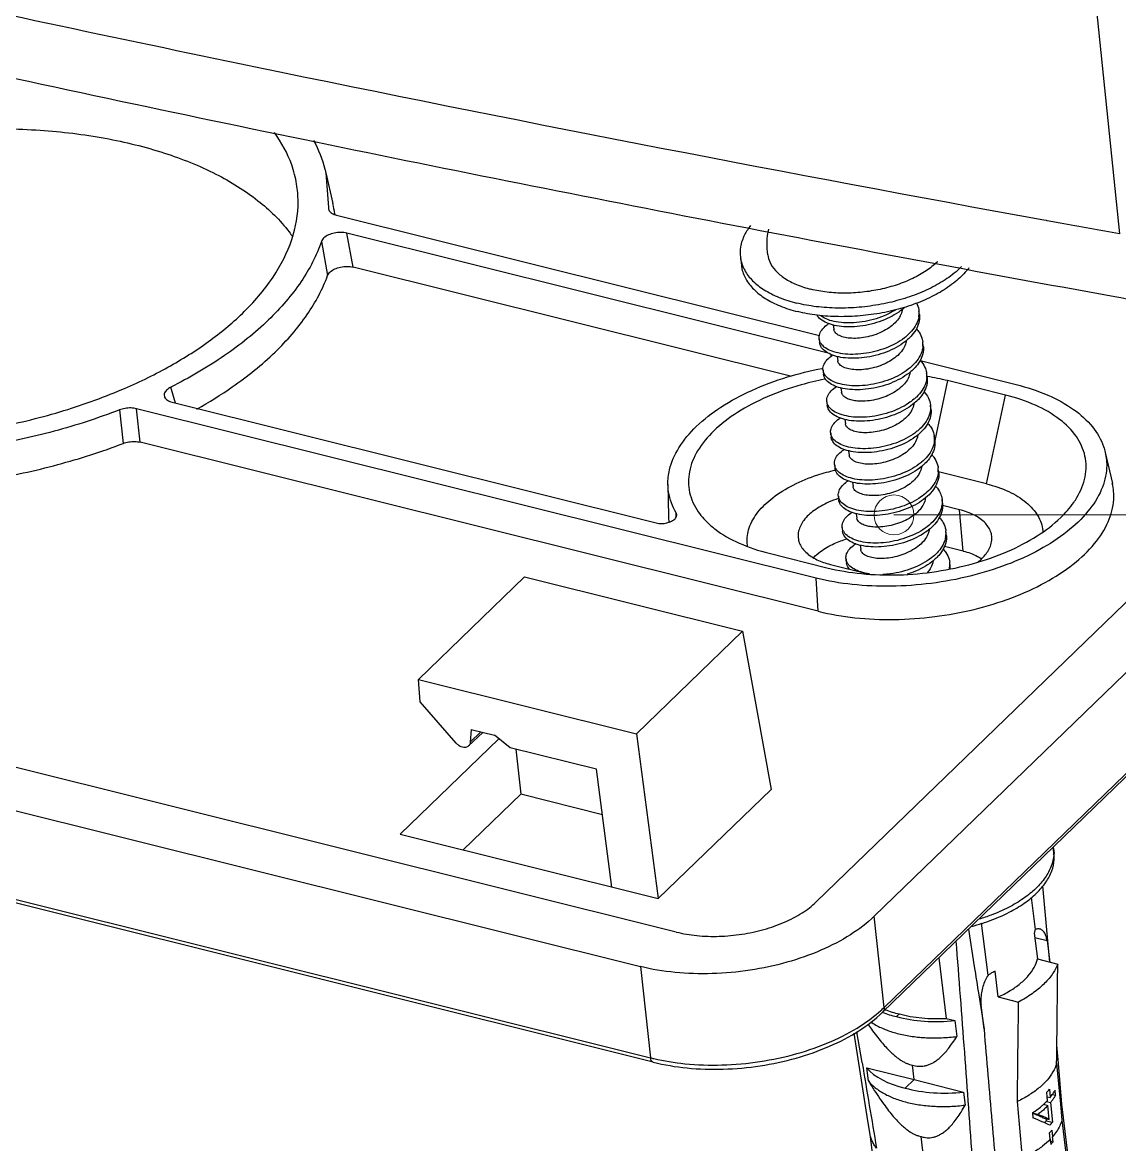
# Model space of a CAD drawing. Header units: millimetres. Extents: x 4625 to 5204, y 1432 to 1835.
# Drawn here: x 4898.33 to 4927.23, y 1457.33 to 1486.88 of the extents above; entities that cross this region are included whole.
import ezdxf

# ---------------------------------------------------------------- set-up
doc = ezdxf.new("R2010")
doc.units = ezdxf.units.MM
doc.styles.add('longtou', font='romand.shx', dxfattribs={"width": 0.8, "bigfont": 'fangsong.shx'})
doc.dimstyles.new('YanXiu', dxfattribs={"dimtxt": 2.5, "dimasz": 2.2, "dimexe": 1, "dimexo": 0, "dimgap": 0.66, "dimtad": 0, "dimzin": 1, "dimdsep": 46, "dimtxsty": 'longtou', "dimblk": 'CLOSEDBLANK', "dimcen": 0, "dimclrd": 3, "dimclre": 3, "dimclrt": 7, "dimazin": 0, "dimtfac": 1, "dimtofl": 0, "dimtmove": 0, "dimatfit": 3, "dimldrblk": 'CLOSEDBLANK', "dimfxl": 1, "dimlwd": 5, "dimlwe": 5, "dimarcsym": 0})

# ---------------------------------------------------------------- blocks, each defined once
blk = doc.blocks.new('*u21')
at = {"color": 7, "linetype": 'Continuous'}
for p, q in [((35.325, 48.568), (36.128, 40.743)), ((12.895, 42.534), (12.974, 41.512)), ((12.895, 42.534), (13.103, 41.628)), ((12.974, 41.512), (12.978, 41.467)), ((13.209, 41.292), (27.341, 37.769)), ((33.985, 41.13), (33.909, 41.144)), ((34.012, 41.126), (33.985, 41.13)), ((34.388, 41.057), (34.012, 41.126)), ((27.599, 37.255), (13.515, 40.766)), ((13.695, 39.768), (13.515, 40.766)), ((12.769, 40.523), (12.949, 39.528)), ((25.028, 40.064), (25.059, 39.813)), ((26.495, 36.577), (13.695, 39.768)), ((30.271, 38.381), (30.257, 38.496)), ((27.749, 38.08), (27.765, 37.95)), ((27.335, 37.672), (27.349, 37.557)), ((30.383, 37.461), (30.369, 37.576)), ((23.15, 20.313), (-45.425, 37.409)), ((27.687, 37.159), (27.683, 37.219)), ((27.861, 37.159), (27.877, 37.03)), ((27.421, 36.806), (27.434, 36.809)), ((30.293, 37.033), (33.104, 36.332)), ((27.447, 36.752), (27.461, 36.637)), ((30.496, 36.54), (30.482, 36.655)), ((31.096, 36.449), (30.719, 34.7)), ((32.789, 36.027), (31.096, 36.449)), ((-46.47, 36.398), (22.105, 19.302)), ((8.449, 35.955), (8.357, 36.256)), ((27.974, 36.234), (27.989, 36.11)), ((8.399, 35.817), (22.566, 32.285)), ((8.499, 35.792), (8.449, 35.955)), ((27.56, 35.832), (27.574, 35.717)), ((32.23, 33.428), (32.789, 36.027)), ((6.854, 35.591), (6.965, 34.611)), ((27.248, 30.668), (7.353, 35.628)), ((7.462, 34.647), (7.353, 35.628)), ((30.608, 35.62), (30.594, 35.735)), ((28.086, 35.317), (28.102, 35.189)), ((27.672, 34.911), (27.686, 34.796)), ((30.72, 34.7), (30.706, 34.815)), ((27.31, 29.699), (7.462, 34.647)), ((28.198, 34.399), (28.214, 34.269)), ((35.71, 34.345), (35.917, 33.439)), ((27.784, 33.991), (27.798, 33.876)), ((30.833, 33.779), (30.818, 33.894)), ((-45.934, 33.669), (22.396, 16.634)), ((22.479, 16.505), (-45.851, 33.54)), ((32.23, 33.428), (30.832, 33.777)), ((22.909, 33.411), (22.926, 32.482)), ((28.311, 33.476), (28.326, 33.349)), ((27.897, 33.071), (27.911, 32.956)), ((30.945, 32.859), (30.931, 32.974)), ((23.167, 32.52), (23.15, 32.58)), ((23.152, 32.473), (23.15, 32.58)), ((28.423, 32.554), (28.439, 32.428)), ((31.446, 32.67), (30.944, 32.795)), ((31.551, 31.462), (31.446, 32.67)), ((28.009, 32.15), (28.023, 32.035)), ((31.057, 31.939), (31.043, 32.054)), ((38.24, 31.825), (27.25, 21.195)), ((28.535, 31.637), (28.551, 31.508)), ((31.551, 31.462), (30.999, 31.599)), ((25.871, 31.395), (27.564, 30.973)), ((28.121, 31.23), (28.135, 31.115)), ((27.663, 31.07), (28.769, 30.795)), ((31.17, 31.018), (31.155, 31.133)), ((15.612, 27.707), (18.713, 30.706)), ((18.713, 30.706), (25.091, 29.116)), ((27.31, 29.699), (27.248, 30.668)), ((28.943, 20.773), (38.466, 29.984)), ((21.99, 26.117), (25.091, 29.116)), ((25.091, 29.116), (25.93, 24.488)), ((15.612, 27.707), (21.99, 26.117)), ((15.655, 27.046), (15.612, 27.707)), ((29.235, 18.104), (38.73, 27.289)), ((16.708, 25.84), (15.655, 27.046)), ((38.782, 27.243), (29.188, 17.963)), ((17.959, 25.97), (15.069, 23.175)), ((17.487, 26.156), (17.075, 25.757)), ((17.154, 26.239), (17.124, 25.87)), ((17.124, 25.87), (17.434, 26.169)), ((17.154, 26.239), (17.831, 26.07)), ((18.296, 25.704), (17.831, 26.07)), ((21.99, 26.117), (22.625, 21.291)), ((20.817, 25.076), (18.296, 25.704)), ((18.453, 25.665), (18.601, 24.343)), ((21.271, 21.629), (20.817, 25.076)), ((18.601, 24.343), (16.918, 22.714)), ((20.992, 23.747), (18.601, 24.343)), ((22.625, 21.291), (25.93, 24.488)), ((15.069, 23.175), (22.625, 21.291)), ((34.193, 22.756), (34.21, 22.614)), ((34.028, 20.054), (33.881, 21.665)), ((33.541, 21.323), (33.656, 20.384)), ((29.235, 18.104), (28.943, 20.773)), ((31.707, 20.399), (31.876, 19.305)), ((32.277, 19.05), (32.091, 20.571)), ((33.631, 20.277), (33.723, 19.524)), ((34.006, 20.052), (33.648, 20.142)), ((34.006, 20.052), (34.082, 19.435)), ((34.085, 19.434), (34.028, 20.054)), ((30.84, 19.56), (31.056, 17.787)), ((33.723, 19.524), (34.319, 19.376)), ((22.105, 19.302), (22.396, 16.634)), ((32.574, 18.412), (32.482, 19.165)), ((32.574, 18.412), (33.169, 18.264)), ((32.16, 17.471), (32.073, 18.182)), ((29.683, 17.916), (29.602, 17.838)), ((31.056, 17.787), (31.308, 17.723)), ((31.308, 17.723), (31.365, 17.257)), ((28.762, 14.789), (28.357, 17.349)), ((28.593, 16.49), (28.442, 17.394)), ((34.338, 16.468), (34.293, 17.002)), ((34.286, 16.464), (34.395, 15.276)), ((34.439, 15.28), (34.338, 16.468)), ((28.728, 16.338), (30.119, 15.999)), ((28.775, 15.956), (28.728, 16.338)), ((30.119, 15.999), (30.068, 16.417)), ((30.119, 15.999), (29.857, 15.746)), ((30.119, 15.999), (31.564, 15.631)), ((31.564, 15.631), (31.61, 15.249)), ((34.01, 15.492), (33.997, 15.625)), ((34.01, 15.492), (34.095, 15.47)), ((34.02, 15.384), (34.01, 15.492)), ((34.073, 15.711), (34.095, 15.47)), ((34.162, 15.559), (34.253, 15.536)), ((34.253, 15.536), (34.239, 15.681)), ((33.288, 13.691), (33.137, 15.352)), ((33.905, 15.271), (34.033, 15.239)), ((33.921, 15.286), (33.923, 15.266)), ((33.991, 15.355), (34.109, 15.326)), ((34.072, 14.829), (34.033, 15.239)), ((34.109, 15.326), (34.163, 14.747)), ((34.395, 15.276), (34.438, 14.803)), ((35.608, 5.7), (34.439, 15.28)), ((28.836, 14.325), (28.762, 14.789)), ((33.579, 15.019), (33.593, 14.874)), ((33.579, 15.018), (33.741, 14.978)), ((33.886, 14.875), (34.072, 14.829)), ((33.974, 14.854), (33.981, 14.792)), ((33.981, 14.792), (34.163, 14.747)), ((34.438, 14.803), (35.607, 5.224)), ((34.144, 14.511), (34.162, 14.319)), ((30.005, 4.745), (28.836, 14.325)), ((30.374, 13.907), (30.323, 14.326)), ((34.097, 14.247), (34.079, 14.439)), ((34.097, 14.247), (34.115, 14.101)), ((34.103, 14.191), (34.18, 14.172)), ((34.18, 14.172), (34.162, 14.319))]:
    blk.add_line(p, q, dxfattribs=at)
for centre, radius, start, end in [((9.672, 40.847), 3.519, 7.8674, 12.8267), ((9.65, 40.844), 3.541, 7.2358, 7.8726), ((27.731, 40.444), 1.93, 166.8414, 189.4783), ((29.638, 38.422), 0.623, 356.2332, 6.8267), ((29.616, 38.423), 0.645, 350.2234, 356.2739), ((29.753, 37.501), 0.621, 356.2649, 6.9281), ((29.759, 37.501), 0.615, 355.6986, 356.2535), ((28.974, 38.037), 1.586, 310.1108, 310.6966), ((27.754, 36.79), 0.308, 187.0897, 202.8261), ((27.755, 36.791), 0.31, 202.8984, 206.9827), ((29.249, 27.561), 9.097, 100.8598, 101.125), ((29.883, 36.581), 0.603, 356.3119, 7.0566), ((29.483, 29.949), 6.697, 76.0629, 81.2618), ((27.895, 35.883), 0.34, 208.0028, 210.4129), ((30.085, 34.74), 0.625, 356.2726, 6.8518), ((30.08, 34.74), 0.631, 352.9437, 356.2922), ((28.081, 34.026), 0.299, 186.7638, 198.8968), ((29.29, 35.302), 1.62, 309.2142, 310.0698), ((30.21, 33.82), 0.613, 358.5102, 7.0077), ((30.213, 33.82), 0.61, 356.438, 358.4839), ((28.908, 29.924), 3.237, 107.7955, 108.2263), ((24.577, 32.508), 1.651, 180.9142, 186.8969), ((28.362, 32.213), 0.361, 208.1113, 214.0329), ((30.402, 31.981), 0.645, 350.2234, 356.2739), ((30.425, 31.98), 0.623, 356.2332, 6.8267), ((29.032, 30.742), 1.125, 123.8313, 124.4781), ((28.254, 33.443), 2.445, 254.6261, 256.0081), ((30.52, 31.061), 0.64, 349.5042, 355.6563), ((30.539, 31.058), 0.621, 356.2649, 6.9281), ((30.545, 31.058), 0.615, 355.6986, 356.2535), ((30.553, 30.943), 0.621, 0.766, 6.9254), ((33.17, 22.632), 1.03, 6.94, 9.1877), ((33.168, 22.632), 1.032, 359.0037, 6.9415), ((33.176, 22.631), 1.024, 356.8284, 358.9995), ((30.286, 26.282), 5.996, 284.5157, 287.6432), ((-1079.835, -66.027), 1114.511, 4.093721, 4.429552), ((-988.763, 29.403), 1023.131, 359.275375, 359.438467), ((26.647, 20.767), 3.713, 312.2771, 314.1822), ((-1046.145, 28.922), 1079.368, 359.27962, 359.434226), ((23.932, 22.733), 6.29, 255.8658, 256.8054), ((1159.894, 206.224), 1147.101, 189.520651, 189.647262), ((32.708, 16.824), 1.761, 317.0572, 320.7977), ((32.901, 16.445), 1.541, 320.7656, 326.0869), ((33.044, 16.348), 1.369, 326.1158, 330.801), ((32.411, 16.899), 2.211, 311.4319, 312.5344), ((32.544, 16.757), 2.016, 312.4834, 317.0543), ((32.755, 15.768), 1.567, 318.5882, 321.4862), ((32.772, 15.705), 1.82, 315.9234, 318.9817), ((32.798, 15.858), 1.76, 317.1167, 320.8582), ((32.796, 15.376), 1.834, 315.9439, 318.9777)]:
    blk.add_arc(centre, radius, start, end, dxfattribs=at)
for centre, major_axis, ratio, start_param, end_param in [((31.091, 19.278), (2.82, 0.415), 0.525082, -2.387232, -2.202414), ((31.091, 19.278), (2.667, 0.393), 0.525082, 3.885557, 4.080771), ((31.091, 19.278), (2.838, 0.272), 0.550658, -2.175164, -1.547115), ((31.091, 19.278), (2.684, 0.257), 0.550658, -2.175164, -1.636677), ((31.346, 17.187), (2.82, 0.415), 0.525082, -2.830463, -2.202414), ((31.346, 17.187), (2.838, 0.272), 0.550658, -2.175164, -1.547115), ((31.555, 15.475), (2.777, -0.897), 0.087849, 0.603819, 0.781969), ((31.529, 15.325), (3.005, -0.961), 0.084585, 0.579583, 0.840963), ((31.507, 15.497), (3.012, -0.973), 0.087857, 0.58131, 0.764363)]:
    blk.add_ellipse(centre, major_axis=major_axis, ratio=ratio, start_param=start_param, end_param=end_param, dxfattribs=at)
for points, start_tangent, end_tangent in [([(33.909, 41.144), (11.547, 45.477), (-12.543, 50.765), (-36.496, 56.701), (-60.715, 63.444), (-84.051, 70.705)], (-0.983867, 0.178903), (-0.950152, 0.311788)), ([(-82.626, 68.581), (-59.808, 61.474), (-36.36, 54.918), (-12.318, 48.924), (12.281, 43.501), (35.994, 38.909)], (0.950152, -0.311788), (0.984013, -0.178095)), ([(-7.909, 40.075), (-6.682, 41.067), (-5.173, 41.947), (-3.439, 42.683), (-1.546, 43.247), (0.469, 43.629), (2.519, 43.807), (4.532, 43.777), (6.437, 43.541), (8.172, 43.107), (9.679, 42.492), (10.909, 41.715), (11.821, 40.802), (11.929, 40.654)], (0.718749, 0.695269), (0.571895, -0.820327)), ([(12.041, 42.202), (11.897, 42.763), (11.392, 43.706)], (-0.16233, 0.986737), (-0.589305, 0.807911)), ([(12.536, 43.474), (12.871, 42.635), (12.895, 42.534)], (0.47757, -0.878594), (0.222145, -0.975014)), ([(10.453, 38.417), (11.35, 39.477), (11.9, 40.582), (12.084, 41.691), (12.041, 42.202)], (0.718749, 0.695269), (-0.16233, 0.986737)), ([(12.978, 41.467), (12.998, 41.42), (13.079, 41.344)], (0.241588, -0.970379), (0.856279, -0.516514)), ([(13.079, 41.344), (13.209, 41.292)], (0.856279, -0.516514), (0.970297, -0.241916)), ([(36.128, 40.743), (34.388, 41.057)], (-0.984266, 0.176695), (-0.983953, 0.178425)), ([(13.515, 40.766), (13.334, 40.787), (13.143, 40.768), (12.972, 40.712), (12.84, 40.626), (12.769, 40.523)], (-0.970311, 0.241859), (-0.325639, -0.945494)), ([(25.326, 40.988), (25.153, 40.714), (25.035, 40.361), (25.028, 40.064)], (-0.610347, -0.792134), (0.120042, -0.992769)), ([(12.769, 40.523), (12.174, 39.352), (11.218, 38.226), (9.931, 37.183), (8.357, 36.256)], (-0.325326, -0.945602), (-0.892898, -0.450258)), ([(25.028, 40.064), (25.036, 40.011), (25.088, 39.823)], (0.120042, -0.992769), (0.354214, -0.935164)), ([(25.828, 40.126), (25.889, 39.926), (26.06, 39.67), (26.325, 39.445), (26.673, 39.261), (27.092, 39.123)], (0.16678, -0.985994), (0.9703, -0.241905)), ([(12.949, 39.528), (13.023, 39.631), (13.157, 39.716), (13.328, 39.771), (13.516, 39.789), (13.695, 39.768)], (0.342008, 0.939697), (0.970321, -0.241821)), ([(25.059, 39.813), (25.067, 39.76), (25.186, 39.427), (25.419, 39.122), (25.758, 38.854), (26.191, 38.634), (26.705, 38.468)], (0.120042, -0.992769), (0.9703, -0.241905)), ([(25.088, 39.823), (25.155, 39.678), (25.388, 39.373), (25.727, 39.105), (26.161, 38.885), (26.674, 38.719)], (0.354214, -0.935164), (0.9703, -0.241905)), ([(31.504, 39.787), (31.284, 39.589), (30.852, 39.293), (30.34, 39.038), (29.765, 38.832), (29.147, 38.683), (28.508, 38.595), (27.868, 38.572), (27.249, 38.613), (26.674, 38.719)], (-0.703174, -0.711018), (-0.9703, 0.241905)), ([(31.719, 39.747), (31.652, 39.665), (31.315, 39.338), (30.882, 39.042), (30.37, 38.787), (29.796, 38.581), (29.178, 38.432), (28.538, 38.344), (27.898, 38.321), (27.28, 38.362), (26.705, 38.468)], (-0.604573, -0.79655), (-0.9703, 0.241905)), ([(30.799, 39.928), (30.788, 39.918), (30.469, 39.663), (30.074, 39.439), (29.619, 39.256), (29.121, 39.12), (28.599, 39.037), (28.074, 39.009), (27.565, 39.038), (27.092, 39.123)], (-0.71358, -0.700574), (-0.9703, 0.241905)), ([(-9.791, 39.536), (-9.753, 39.242), (-9.379, 38.193), (-8.646, 37.233), (-7.581, 36.392), (-6.218, 35.7), (-4.606, 35.179), (-2.799, 34.847), (-0.857, 34.716), (1.154, 34.789), (3.166, 35.066), (5.11, 35.536), (6.921, 36.185)], (0.079265, -0.996854), (0.920459, 0.39084)), ([(9.124, 35.617), (10.159, 36.265), (11.412, 37.286), (12.351, 38.385), (12.949, 39.528)], (0.871371, 0.490625), (0.342079, 0.939671)), ([(35.994, 38.909), (37.399, 38.656)], (0.984013, -0.178095), (0.984266, -0.176695)), ([(29.831, 38.589), (29.666, 38.457), (29.398, 38.299), (29.095, 38.173), (28.772, 38.083), (28.446, 38.033), (28.133, 38.023), (27.847, 38.053), (27.604, 38.119), (27.416, 38.216), (27.291, 38.338), (27.278, 38.36)], (-0.738885, -0.673832), (-0.499591, 0.866261)), ([(29.58, 38.525), (29.384, 38.414), (29.081, 38.288), (28.758, 38.198), (28.432, 38.148), (28.119, 38.139), (27.833, 38.168), (27.59, 38.234), (27.402, 38.331), (27.373, 38.352)], (-0.843732, -0.536764), (-0.785523, 0.618833)), ([(29.772, 38.539), (29.759, 38.472), (29.683, 38.299), (29.555, 38.14), (29.383, 37.997), (29.172, 37.875), (28.94, 37.782), (28.695, 37.718), (28.455, 37.688), (28.237, 37.69)], (-0.130328, -0.991471), (-0.996436, 0.084348)), ([(30.184, 38.721), (30.252, 38.526), (30.257, 38.496)], (0.473323, -0.880889), (0.119878, -0.992789)), ([(6.921, 36.185), (8.276, 36.843), (9.463, 37.593), (10.453, 38.417)], (0.920459, 0.39084), (0.718749, 0.695269)), ([(27.335, 37.672), (27.341, 37.778), (27.412, 37.927), (27.553, 38.07), (27.619, 38.118)], (-0.115547, 0.993302), (0.830669, 0.556767)), ([(30.252, 38.313), (30.179, 38.099), (30.036, 37.893), (29.884, 37.744)], (-0.169708, -0.985494), (-0.765282, -0.643695)), ([(30.271, 38.381), (30.266, 38.198), (30.193, 37.984), (30.05, 37.778), (29.949, 37.674)], (0.119878, -0.992789), (-0.735464, -0.677564)), ([(28.237, 37.69), (28.045, 37.723), (27.895, 37.784), (27.8, 37.865), (27.765, 37.95)], (-0.996436, 0.084348), (-0.127912, 0.991786)), ([(30.18, 37.962), (30.259, 37.863), (30.351, 37.665), (30.369, 37.576)], (0.680181, -0.733044), (0.120612, -0.9927)), ([(27.368, 37.568), (27.343, 37.631), (27.335, 37.672)], (-0.465725, 0.884929), (-0.115547, 0.993302)), ([(29.949, 37.674), (29.846, 37.587), (29.591, 37.421), (29.297, 37.285), (28.978, 37.185), (28.651, 37.123), (28.332, 37.102), (28.037, 37.12), (27.781, 37.176), (27.576, 37.265), (27.432, 37.381), (27.357, 37.516), (27.349, 37.557)], (-0.735464, -0.677564), (-0.115547, 0.993302)), ([(27.418, 37.496), (27.368, 37.568)], (-0.653326, 0.757076), (-0.465725, 0.884929)), ([(29.884, 37.744), (29.832, 37.702), (29.577, 37.536), (29.282, 37.4), (28.964, 37.3), (28.637, 37.238), (28.318, 37.217), (28.023, 37.235), (27.767, 37.291), (27.562, 37.38), (27.418, 37.496)], (-0.765282, -0.643695), (-0.653326, 0.757076)), ([(29.884, 37.615), (29.873, 37.559), (29.801, 37.389), (29.676, 37.228), (29.503, 37.082), (29.295, 36.96), (29.064, 36.865), (28.818, 36.8), (28.572, 36.768), (28.349, 36.77)], (-0.136547, -0.990634), (-0.996436, 0.084348)), ([(30.372, 37.454), (30.319, 37.24), (30.196, 37.03), (30.009, 36.834)], (-0.075004, -0.997183), (-0.758165, -0.652063)), ([(30.383, 37.461), (30.386, 37.339), (30.333, 37.125), (30.21, 36.915), (30.065, 36.757)], (0.120612, -0.9927), (-0.733255, -0.679954)), ([(27.448, 36.752), (27.447, 36.815), (27.497, 36.964), (27.618, 37.11), (27.734, 37.2)], (-0.123515, 0.992343), (0.832562, 0.553932)), ([(22.909, 33.411), (22.955, 33.836), (23.23, 34.483), (23.74, 35.105), (24.461, 35.673), (25.362, 36.164), (26.404, 36.555), (27.421, 36.806)], (-0.016391, 0.999866), (0.982095, 0.188384)), ([(29.996, 36.824), (29.767, 36.66), (29.482, 36.515), (29.169, 36.404), (28.843, 36.331), (28.52, 36.298), (28.217, 36.306), (27.948, 36.351), (27.727, 36.431), (27.565, 36.54), (27.479, 36.651)], (-0.764792, -0.644277), (-0.45339, 0.891312)), ([(28.349, 36.77), (28.16, 36.802), (28.011, 36.861), (27.915, 36.941), (27.877, 37.03)], (-0.996436, 0.084348), (-0.125296, 0.992119)), ([(30.289, 37.045), (30.332, 36.996), (30.444, 36.803), (30.481, 36.655)], (0.683719, -0.729745), (0.122484, -0.99247)), ([(27.494, 36.487), (26.811, 36.325), (25.811, 35.973), (24.944, 35.517), (24.255, 34.982), (23.779, 34.394), (23.538, 33.783), (23.544, 33.179), (23.796, 32.613), (24.157, 32.214)], (-0.981208, -0.192951), (0.754141, -0.656712)), ([(30.065, 36.757), (30.023, 36.719), (29.781, 36.545), (29.496, 36.4), (29.183, 36.289), (28.857, 36.216), (28.534, 36.183), (28.231, 36.191), (27.962, 36.236), (27.741, 36.316), (27.579, 36.425), (27.484, 36.555), (27.462, 36.637)], (-0.733255, -0.679954), (-0.123515, 0.992343)), ([(29.997, 36.695), (29.987, 36.644), (29.918, 36.475), (29.795, 36.314), (29.62, 36.165), (29.407, 36.039), (29.173, 35.944), (28.929, 35.879), (28.684, 35.848), (28.461, 35.849)], (-0.135767, -0.990741), (-0.996436, 0.084348)), ([(30.485, 36.542), (30.454, 36.381), (30.35, 36.169), (30.181, 35.968), (30.109, 35.903)], (-0.063386, -0.997989), (-0.764758, -0.644318)), ([(30.495, 36.54), (30.5, 36.48), (30.468, 36.266), (30.364, 36.054), (30.195, 35.853), (30.168, 35.828)], (0.122484, -0.99247), (-0.738547, -0.674202)), ([(8.357, 36.256), (8.229, 36.166), (8.167, 36.062), (8.169, 35.983)], (-0.892866, -0.450323), (0.275857, -0.961199)), ([(27.56, 35.832), (27.558, 35.852), (27.587, 36.001), (27.689, 36.149)], (-0.126451, 0.991973), (0.686619, 0.727017)), ([(27.689, 36.149), (27.846, 36.279)], (0.686619, 0.727017), (0.832344, 0.554259)), ([(30.4, 36.126), (30.532, 35.94), (30.594, 35.735)], (0.684828, -0.728705), (0.121137, -0.992636)), ([(33.104, 36.332), (34.027, 36.024), (34.781, 35.606), (35.334, 35.096), (35.659, 34.52), (35.709, 34.346)], (0.9703, -0.241905), (0.221617, -0.975134)), ([(8.169, 35.983), (8.177, 35.962), (8.258, 35.875), (8.399, 35.817)], (0.275857, -0.961199), (0.97029, -0.241946)), ([(27.595, 35.724), (27.56, 35.832)], (-0.469499, 0.882933), (-0.126451, 0.991973)), ([(30.168, 35.828), (29.967, 35.672), (29.693, 35.518), (29.387, 35.397), (29.063, 35.313), (28.737, 35.268), (28.427, 35.264), (28.147, 35.299), (27.911, 35.37), (27.731, 35.471), (27.616, 35.596), (27.574, 35.717)], (-0.738547, -0.674202), (-0.126451, 0.991973)), ([(30.109, 35.903), (29.953, 35.787), (29.679, 35.633), (29.373, 35.512), (29.049, 35.428), (28.723, 35.383), (28.413, 35.379), (28.133, 35.414), (27.897, 35.485), (27.717, 35.586), (27.602, 35.711)], (-0.764758, -0.644318), (-0.506216, 0.862407)), ([(28.461, 35.849), (28.299, 35.875), (28.165, 35.919), (28.067, 35.98), (28.007, 36.053), (27.989, 36.11)], (-0.996436, 0.084348), (-0.127756, 0.991806)), ([(34.787, 32.883), (34.88, 33.027), (35.122, 33.638), (35.116, 34.243), (34.864, 34.809), (34.374, 35.313), (33.669, 35.727), (32.789, 36.027)], (0.572592, 0.819841), (-0.9703, 0.241905)), ([(6.854, 35.591), (4.946, 34.969), (2.923, 34.527), (0.848, 34.276), (-1.219, 34.225), (-3.215, 34.375), (-5.079, 34.722)], (-0.932971, -0.35995), (-0.9703, 0.241905)), ([(7.353, 35.628), (7.191, 35.649), (7.018, 35.636), (6.854, 35.591)], (-0.970303, 0.241894), (-0.932962, -0.359974)), ([(30.109, 35.779), (30.099, 35.722), (30.026, 35.548), (29.901, 35.388), (29.725, 35.24), (29.51, 35.114), (29.276, 35.02), (29.035, 34.958), (28.795, 34.927), (28.574, 34.929)], (-0.127944, -0.991781), (-0.996436, 0.084348)), ([(30.597, 35.62), (30.583, 35.522), (30.499, 35.308), (30.348, 35.103), (30.221, 34.983)], (-0.065221, -0.997871), (-0.765151, -0.643851)), ([(30.608, 35.62), (30.597, 35.407), (30.513, 35.193), (30.362, 34.988), (30.284, 34.911)], (0.121137, -0.992636), (-0.736396, -0.676551)), ([(30.594, 35.735), (30.597, 35.62)], (0.121137, -0.992636), (-0.065221, -0.997871)), ([(27.672, 34.911), (27.684, 35.038), (27.765, 35.187), (27.915, 35.329), (27.958, 35.359)], (-0.115961, 0.993254), (0.831539, 0.555467)), ([(28.574, 34.929), (28.383, 34.962), (28.235, 35.021), (28.14, 35.1), (28.102, 35.189)], (-0.996436, 0.084348), (-0.125904, 0.992042)), ([(30.519, 35.199), (30.613, 35.075), (30.696, 34.875), (30.706, 34.815)], (0.677287, -0.735719), (0.119821, -0.992795)), ([(27.706, 34.805), (27.675, 34.891), (27.672, 34.911)], (-0.469231, 0.883075), (-0.115961, 0.993254)), ([(30.284, 34.911), (30.15, 34.801), (29.888, 34.638), (29.589, 34.507), (29.268, 34.412), (28.942, 34.357), (28.625, 34.341), (28.335, 34.365), (28.085, 34.426), (27.888, 34.519), (27.754, 34.638), (27.689, 34.776), (27.686, 34.796)], (-0.736396, -0.676551), (-0.115961, 0.993254)), ([(30.221, 34.983), (30.136, 34.916), (29.874, 34.754), (29.575, 34.622), (29.254, 34.527), (28.928, 34.472), (28.611, 34.456), (28.321, 34.48), (28.071, 34.541), (27.874, 34.634), (27.74, 34.753)], (-0.765151, -0.643851), (-0.608468, 0.793579)), ([(30.221, 34.856), (30.209, 34.792), (30.133, 34.618), (30.005, 34.459), (29.832, 34.316), (29.621, 34.193), (29.388, 34.1), (29.144, 34.037), (28.905, 34.007), (28.686, 34.009)], (-0.132632, -0.991165), (-0.996436, 0.084348)), ([(-5.016, 33.753), (-3.146, 33.404), (-1.144, 33.252), (0.931, 33.301), (3.015, 33.55), (5.047, 33.991), (6.965, 34.611)], (0.9703, -0.241905), (0.933965, 0.357363)), ([(6.965, 34.611), (7.129, 34.655), (7.301, 34.668), (7.462, 34.647)], (0.933962, 0.357373), (0.970303, -0.241892)), ([(27.74, 34.753), (27.706, 34.805)], (-0.608468, 0.793579), (-0.469231, 0.883075)), ([(30.706, 34.663), (30.643, 34.448), (30.51, 34.24), (30.333, 34.062)], (-0.122855, -0.992425), (-0.765235, -0.643751)), ([(30.72, 34.7), (30.72, 34.548), (30.657, 34.333), (30.524, 34.125), (30.4, 33.994)], (0.119821, -0.992795), (-0.734435, -0.678679)), ([(27.785, 33.991), (27.786, 34.075), (27.847, 34.225), (27.978, 34.369), (28.069, 34.437)], (-0.118845, 0.992913), (0.830955, 0.55634)), ([(28.686, 34.009), (28.494, 34.042), (28.344, 34.102), (28.249, 34.183), (28.214, 34.269)], (-0.996436, 0.084348), (-0.128165, 0.991753)), ([(35.709, 34.346), (35.749, 33.897), (35.594, 33.255), (35.203, 32.624), (34.593, 32.032), (33.791, 31.504), (32.831, 31.064), (31.756, 30.729), (30.616, 30.516), (29.445, 30.432)], (0.221617, -0.975134), (-0.999896, -0.014421)), ([(30.627, 34.283), (30.689, 34.209), (30.792, 34.013), (30.818, 33.894)], (0.68233, -0.731045), (0.121703, -0.992567)), ([(25.242, 31.602), (25.231, 31.681), (25.288, 32.141), (25.542, 32.596), (25.979, 33.021), (26.573, 33.393), (27.292, 33.689), (27.81, 33.833)], (-0.179025, 0.983845), (0.974245, 0.225493)), ([(30.4, 33.994), (30.328, 33.932), (30.079, 33.762), (29.79, 33.621), (29.474, 33.515), (29.147, 33.448), (28.826, 33.421), (28.527, 33.434), (28.264, 33.485), (28.051, 33.569), (27.898, 33.681), (27.813, 33.814), (27.799, 33.876)], (-0.734435, -0.678679), (-0.118845, 0.992913)), ([(27.817, 33.888), (27.799, 33.93)], (-0.459989, 0.887925), (-0.325165, 0.945657)), ([(30.314, 34.047), (30.065, 33.877), (29.776, 33.736), (29.46, 33.63), (29.133, 33.563), (28.812, 33.536), (28.513, 33.549), (28.25, 33.6), (28.037, 33.684), (27.884, 33.796), (27.817, 33.888)], (-0.774763, -0.632252), (-0.459989, 0.887925)), ([(30.333, 33.929), (30.323, 33.877), (30.25, 33.706), (30.125, 33.546), (29.952, 33.4), (29.744, 33.278), (29.513, 33.184), (29.267, 33.119), (29.021, 33.087), (28.798, 33.088)], (-0.144788, -0.989463), (-0.996436, 0.084348)), ([(27.897, 33.071), (27.895, 33.112), (27.935, 33.262), (28.046, 33.409), (28.184, 33.519)], (-0.126773, 0.991932), (0.833084, 0.553147)), ([(30.832, 33.779), (30.837, 33.689), (30.794, 33.474), (30.681, 33.263), (30.502, 33.065), (30.268, 32.887), (29.988, 32.737), (29.678, 32.621), (29.353, 32.543), (29.029, 32.504), (28.722, 32.506), (28.447, 32.546), (28.218, 32.622), (28.047, 32.727), (27.942, 32.854), (27.911, 32.956)], (0.121703, -0.992567), (-0.126773, 0.991932)), ([(30.822, 33.782), (30.78, 33.589), (30.667, 33.378), (30.488, 33.18), (30.446, 33.143)], (-0.062057, -0.998073), (-0.764682, -0.644408)), ([(23.15, 32.58), (22.928, 33.192), (22.909, 33.411)], (-0.506398, 0.8623), (-0.016391, 0.999866)), ([(27.31, 29.699), (28.38, 29.511), (29.532, 29.458), (30.716, 29.542), (31.874, 29.756), (32.97, 30.094), (33.952, 30.542), (34.772, 31.079), (35.395, 31.68), (35.795, 32.32), (35.956, 32.971), (35.916, 33.44)], (0.9703, -0.241905), (-0.221366, 0.975191)), ([(28.798, 33.088), (28.609, 33.121), (28.459, 33.18), (28.363, 33.261), (28.326, 33.349)], (-0.996436, 0.084348), (-0.126038, 0.992025)), ([(30.737, 33.365), (30.759, 33.341), (30.882, 33.15), (30.931, 32.974)], (0.684517, -0.728997), (0.122413, -0.992479)), ([(32.23, 33.428), (32.887, 33.2), (33.398, 32.881), (33.735, 32.493), (33.878, 32.059), (33.88, 32.029)], (0.9703, -0.241905), (0.066127, -0.997811)), ([(27.896, 32.999), (27.608, 32.888), (27.185, 32.646), (26.887, 32.36), (26.735, 32.051), (26.729, 31.803)], (-0.949827, -0.312777), (0.175739, -0.984437)), ([(27.564, 30.973), (28.571, 30.801), (29.66, 30.765), (30.772, 30.866), (31.848, 31.097), (32.848, 31.449), (33.716, 31.905), (34.404, 32.44), (34.787, 32.883)], (0.9703, -0.241905), (0.572592, 0.819841)), ([(27.928, 32.97), (27.897, 33.071)], (-0.449288, 0.893387), (-0.126773, 0.991932)), ([(30.446, 33.143), (30.254, 33.002), (29.974, 32.853), (29.664, 32.736), (29.339, 32.658), (29.015, 32.619), (28.707, 32.621), (28.433, 32.661), (28.204, 32.737), (28.033, 32.842), (27.928, 32.97)], (-0.764682, -0.644408), (-0.449288, 0.893387)), ([(30.934, 32.86), (30.912, 32.73), (30.819, 32.517), (30.658, 32.314), (30.438, 32.13), (30.17, 31.972), (29.867, 31.845), (29.545, 31.756), (29.219, 31.706), (28.905, 31.696), (28.619, 31.726), (28.376, 31.792)], (-0.064496, -0.997918), (-0.935228, 0.354045)), ([(30.446, 33.017), (30.437, 32.964), (30.368, 32.795), (30.245, 32.634), (30.071, 32.485), (29.858, 32.359), (29.625, 32.263), (29.379, 32.198), (29.134, 32.166), (28.91, 32.168)], (-0.130259, -0.99148), (-0.996436, 0.084348)), ([(30.945, 32.859), (30.948, 32.829), (30.926, 32.615), (30.833, 32.402), (30.672, 32.199), (30.62, 32.149)], (0.122413, -0.992479), (-0.737425, -0.675429)), ([(30.931, 32.974), (30.934, 32.944), (30.934, 32.86)], (0.122413, -0.992479), (-0.064496, -0.997918)), ([(22.566, 32.285), (22.715, 32.268), (22.872, 32.286), (23.013, 32.336), (23.116, 32.409), (23.164, 32.495), (23.166, 32.52)], (0.9703, -0.241905), (-0.026034, 0.999661)), ([(28.009, 32.15), (28.028, 32.299), (28.119, 32.447), (28.279, 32.587), (28.295, 32.598)], (-0.121129, 0.992637), (0.831729, 0.555181)), ([(32.389, 31.866), (32.366, 31.996), (32.199, 32.277), (31.884, 32.509), (31.446, 32.67)], (-0.056569, 0.998399), (-0.9703, 0.241905)), ([(24.157, 32.214), (24.286, 32.108), (24.991, 31.695), (25.871, 31.395)], (0.754141, -0.656712), (0.9703, -0.241905)), ([(28.69, 32.209), (28.553, 32.271), (28.468, 32.352), (28.439, 32.428)], (-0.953806, 0.300424), (-0.13198, 0.991252)), ([(28.91, 32.168), (28.831, 32.177), (28.757, 32.191), (28.69, 32.209)], (-0.996436, 0.084348), (-0.953806, 0.300424)), ([(30.852, 32.442), (30.966, 32.286), (31.039, 32.084), (31.043, 32.054)], (0.681652, -0.731677), (0.119878, -0.992789)), ([(28.044, 32.043), (28.009, 32.15)], (-0.470792, 0.882244), (-0.121129, 0.992637)), ([(28.39, 31.676), (28.202, 31.774), (28.077, 31.896), (28.023, 32.035)], (-0.935228, 0.354045), (-0.121129, 0.992637)), ([(28.376, 31.792), (28.188, 31.889), (28.063, 32.011)], (-0.935228, 0.354045), (-0.559359, 0.828926)), ([(30.62, 32.149), (30.452, 32.015), (30.184, 31.857), (29.881, 31.73), (29.559, 31.641), (29.233, 31.591), (28.919, 31.581), (28.633, 31.611), (28.39, 31.676)], (-0.737425, -0.675429), (-0.935228, 0.354045)), ([(30.559, 32.098), (30.548, 32.041), (30.477, 31.869), (30.352, 31.708), (30.176, 31.56), (29.961, 31.434), (29.727, 31.34), (29.486, 31.277), (29.245, 31.246), (29.023, 31.248)], (-0.127293, -0.991865), (-0.996436, 0.084348)), ([(31.038, 31.871), (30.965, 31.657), (30.823, 31.45), (30.67, 31.301)], (-0.169708, -0.985494), (-0.765282, -0.643695)), ([(31.057, 31.939), (31.052, 31.756), (30.979, 31.542), (30.837, 31.335), (30.735, 31.232)], (0.119878, -0.992789), (-0.73543, -0.6776)), ([(31.976, 31.134), (32.222, 31.381), (32.374, 31.69), (32.389, 31.866)], (0.784976, 0.619526), (-0.056569, 0.998399)), ([(26.729, 31.803), (26.742, 31.744), (26.909, 31.464), (27.225, 31.232), (27.606, 31.085)], (0.175739, -0.984437), (0.964183, -0.265238)), ([(27.175, 31.271), (27.374, 31.447), (27.778, 31.681), (28.158, 31.822)], (0.683196, 0.730235), (0.958641, 0.284617)), ([(28.122, 31.23), (28.127, 31.336), (28.198, 31.485), (28.339, 31.628), (28.395, 31.669)], (-0.115547, 0.993302), (0.824331, 0.566108)), ([(28.154, 31.126), (28.13, 31.189), (28.122, 31.23)], (-0.465725, 0.884929), (-0.115547, 0.993302)), ([(29.023, 31.248), (28.833, 31.28), (28.685, 31.339), (28.59, 31.418), (28.551, 31.508)], (-0.996436, 0.084348), (-0.125015, 0.992155)), ([(30.67, 31.301), (30.619, 31.26), (30.363, 31.094), (30.069, 30.958), (29.75, 30.857), (29.423, 30.796), (29.195, 30.777)], (-0.765282, -0.643695), (-0.999197, -0.040064)), ([(30.735, 31.232), (30.633, 31.145), (30.377, 30.979), (30.083, 30.843), (29.91, 30.783)], (-0.73543, -0.6776), (-0.955528, -0.294899)), ([(30.966, 31.52), (31.045, 31.421), (31.138, 31.223), (31.155, 31.133)], (0.680181, -0.733044), (0.120612, -0.9927)), ([(31.551, 31.462), (31.971, 31.307), (32.077, 31.246)], (0.9703, -0.241905), (0.843924, -0.536463)), ([(28.228, 30.927), (28.218, 30.938), (28.144, 31.074), (28.136, 31.115)], (-0.677935, 0.735122), (-0.115547, 0.993302)), ([(28.204, 31.053), (28.154, 31.126)], (-0.653326, 0.757076), (-0.465725, 0.884929)), ([(28.808, 30.793), (28.553, 30.849), (28.348, 30.938), (28.204, 31.053)], (-0.99083, 0.135118), (-0.653326, 0.757076)), ([(30.67, 31.172), (30.658, 31.112), (30.583, 30.939), (30.51, 30.838)], (-0.137939, -0.990441), (-0.644265, -0.764803)), ([(29.445, 30.432), (28.305, 30.483), (27.248, 30.668)], (-0.999896, -0.014421), (-0.9703, 0.241905)), ([(16.895, 25.72), (16.828, 25.745), (16.765, 25.786), (16.708, 25.84)], (-0.9703, 0.241905), (-0.657778, 0.753211)), ([(17.075, 25.757), (17.052, 25.74), (16.981, 25.714), (16.895, 25.72)], (-0.717908, -0.696138), (-0.9703, 0.241905)), ([(17.124, 25.87), (17.102, 25.793), (17.075, 25.757)], (-0.079777, -0.996813), (-0.717908, -0.696138)), ([(34.199, 22.575), (34.127, 22.24), (33.952, 21.909), (33.679, 21.591), (33.317, 21.297), (32.877, 21.033), (32.372, 20.809), (32.013, 20.686)], (-0.055346, -0.998467), (-0.956765, -0.290864)), ([(32.104, 20.567), (32.387, 20.666), (32.894, 20.891), (33.336, 21.155), (33.699, 21.451), (33.971, 21.77), (34.145, 22.101), (34.216, 22.435), (34.21, 22.614)], (0.952791, 0.303627), (-0.120877, 0.992668)), ([(23.149, 20.313), (23.756, 20.21), (24.408, 20.188), (25.074, 20.249), (25.72, 20.388), (26.318, 20.599), (26.836, 20.872), (27.251, 21.195)], (0.970192, -0.242339), (0.718301, 0.695732)), ([(28.944, 20.773), (28.253, 20.235), (27.388, 19.779), (26.392, 19.427), (25.313, 19.196), (24.204, 19.095), (23.117, 19.13), (22.104, 19.302)], (-0.718749, -0.695269), (-0.9703, 0.241905)), ([(33.656, 20.384), (33.649, 20.354), (33.641, 20.318), (33.631, 20.277)], (-0.208594, -0.978002), (-0.233545, -0.972346)), ([(33.796, 20.401), (33.755, 20.406), (33.656, 20.384)], (-0.969781, 0.243976), (-0.912016, -0.410156)), ([(34.006, 20.052), (33.974, 20.198), (33.919, 20.31), (33.844, 20.381), (33.796, 20.401)], (-0.12115, 0.992634), (-0.969781, 0.243976)), ([(32.574, 18.412), (32.924, 18.597), (33.221, 18.806), (33.457, 19.035), (33.626, 19.277), (33.723, 19.524)], (0.909771, 0.415111), (0.233545, 0.972346)), ([(34.319, 19.376), (34.153, 19.072), (33.901, 18.781), (33.57, 18.509), (33.169, 18.264)], (-0.366818, -0.930293), (-0.883942, -0.467596)), ([(31.876, 19.305), (32.004, 18.475), (32.16, 17.471)], (0.152745, -0.988266), (0.153578, -0.988136)), ([(32.277, 19.05), (32.194, 18.896), (32.129, 18.721), (32.085, 18.536), (32.066, 18.353), (32.073, 18.182)], (-0.541908, -0.840438), (0.12115, -0.992634)), ([(32.482, 19.165), (32.415, 19.133), (32.347, 19.094), (32.277, 19.05)], (-0.909771, -0.415111), (-0.832492, -0.554037)), ([(29.235, 18.104), (29.224, 18.018), (29.189, 17.963)], (0.078499, -0.996914), (-0.714792, -0.699337)), ([(22.479, 16.505), (23.47, 16.336), (24.53, 16.301), (25.609, 16.399), (26.661, 16.625), (27.638, 16.97), (28.495, 17.422), (29.188, 17.963)], (0.970238, -0.242152), (0.718495, 0.695532)), ([(22.497, 16.609), (23.404, 16.46), (24.491, 16.423), (25.603, 16.523), (26.685, 16.755), (27.683, 17.109), (28.548, 17.566), (29.145, 18.02)], (0.973593, -0.228291), (0.739807, 0.672819)), ([(28.755, 17.625), (28.864, 17.472), (29.014, 17.271), (29.154, 17.098), (29.284, 16.949), (29.406, 16.824), (29.519, 16.72), (29.623, 16.635), (29.72, 16.567), (29.812, 16.512), (29.9, 16.47), (29.984, 16.439), (30.068, 16.417)], (0.568745, -0.822514), (0.981066, -0.193676)), ([(28.838, 17.686), (28.991, 17.592), (29.304, 17.448), (29.663, 17.336)], (0.825872, -0.563858), (0.9703, -0.241905)), ([(32.16, 17.471), (32.275, 16.12), (32.391, 14.766), (32.506, 13.41)], (0.085525, -0.996336), (0.084333, -0.996438)), ([(29.663, 17.336), (30.059, 17.26), (30.481, 17.221), (30.92, 17.22), (31.365, 17.257)], (0.9703, -0.241905), (0.992004, 0.126206)), ([(30.068, 16.417), (30.154, 16.396), (30.239, 16.385), (30.324, 16.385), (30.412, 16.394), (30.501, 16.416), (30.595, 16.452), (30.692, 16.503), (30.794, 16.573), (30.9, 16.662), (31.01, 16.773), (31.124, 16.908), (31.242, 17.069), (31.365, 17.257)], (0.958175, -0.286182), (0.52599, 0.850491)), ([(22.479, 16.505), (22.467, 16.509), (22.423, 16.553), (22.396, 16.634)], (-0.975759, 0.21885), (-0.151588, 0.988444)), ([(34.286, 16.464), (34.179, 16.218), (34.005, 15.978), (33.769, 15.75), (33.478, 15.54), (33.137, 15.352)], (-0.285873, -0.958268), (-0.900578, -0.434694)), ([(28.775, 15.956), (28.949, 15.679), (29.112, 15.435), (29.263, 15.222), (29.405, 15.038), (29.538, 14.88), (29.661, 14.747), (29.776, 14.637), (29.882, 14.548), (29.979, 14.477), (30.071, 14.421), (30.157, 14.378), (30.241, 14.347), (30.323, 14.326)], (0.521643, -0.853164), (0.982021, -0.188773)), ([(28.775, 15.956), (28.976, 15.758), (29.236, 15.584), (29.55, 15.44), (29.908, 15.328)], (0.628516, -0.777796), (0.9703, -0.241905)), ([(34.253, 15.536), (34.21, 15.465), (34.162, 15.395), (34.109, 15.326)], (-0.486255, -0.873817), (-0.631261, -0.77557)), ([(29.908, 15.328), (30.304, 15.252), (30.726, 15.213), (31.165, 15.212), (31.61, 15.249)], (0.9703, -0.241905), (0.992004, 0.126206)), ([(30.323, 14.326), (30.408, 14.305), (30.492, 14.295), (30.577, 14.295), (30.663, 14.306), (30.753, 14.331), (30.846, 14.37), (30.944, 14.428), (31.046, 14.505), (31.152, 14.603), (31.26, 14.725), (31.373, 14.871), (31.489, 15.046), (31.61, 15.249)], (0.95689, -0.290451), (0.489339, 0.872094)), ([(33.579, 15.019), (33.743, 15.135), (33.874, 15.242)], (0.836186, 0.548446), (0.749705, 0.661772)), ([(34.033, 15.239), (33.945, 15.149), (33.847, 15.062), (33.741, 14.978)], (-0.680468, -0.732777), (-0.799109, -0.601186)), ([(34.438, 14.803), (34.376, 14.64), (34.284, 14.477), (34.162, 14.319)], (-0.272767, -0.96208), (-0.658155, -0.752882)), ([(29.015, 13.99), (28.938, 14.098), (28.879, 14.209), (28.836, 14.325)], (-0.628808, 0.777561), (-0.279896, 0.96003)), ([(34.097, 14.247), (33.871, 14.045), (33.6, 13.859), (33.288, 13.691)], (-0.696009, -0.718033), (-0.902991, -0.429659))]:
    blk.add_spline(points, degree=3, dxfattribs=dict(at, start_tangent=start_tangent, end_tangent=end_tangent))
blk = doc.blocks.new('_ClosedBlank')
at = {"color": 0, "linetype": 'ByBlock', "lineweight": -2}
for p, q in [((-1, 0.167), (0, 0)), ((-1, 0.167), (-1, -0.167)), ((0, 0), (-1, -0.167))]:
    blk.add_line(p, q, dxfattribs=at)

msp = doc.modelspace()

# ---------------------------------------------------------------- block references
at = {"xscale": 0.9, "yscale": 0.9, "zscale": 0.9}
msp.add_blockref('*u21', (4894.712, 1444.641), dxfattribs=at)

# ---------------------------------------------------------------- leaders
at = {"color": 4}
msp.add_leader([(4921.285, 1473.908), (4998.16, 1473.908)], dimstyle='YanXiu', override={"dimasz": 2.1, "dimldrblk": 'Small'}, dxfattribs=at)

doc.saveas('drawing.dxf')
